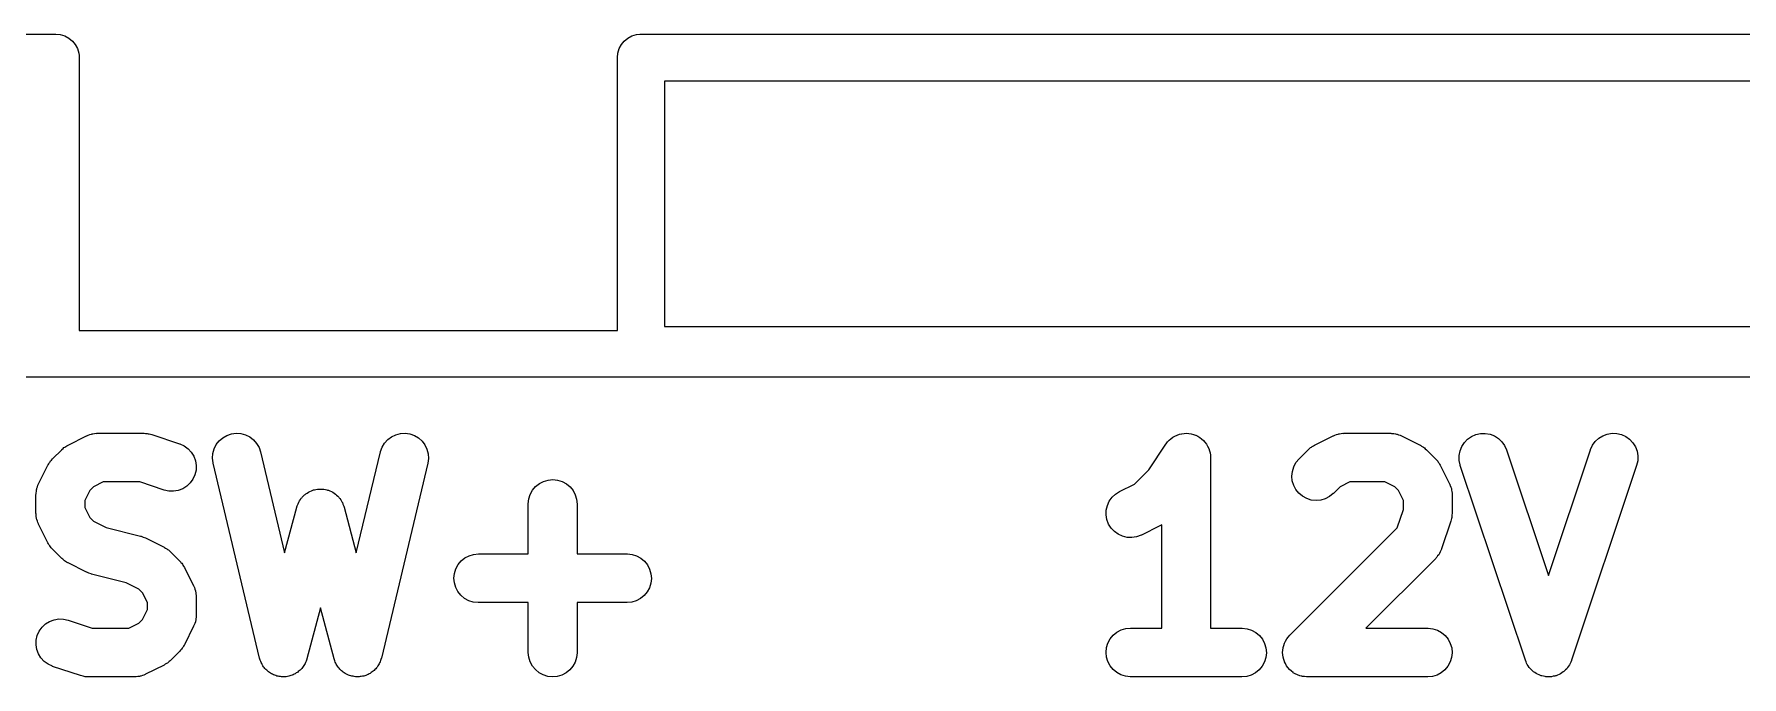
# Model space of a CAD drawing. Extents: x 74.7 to 135.7, y -62.7 to -36.3.
# Drawn here: x 91.095 to 95.472, y -62.089 to -60.44 of the extents above; entities that cross this region are included whole.
import ezdxf

# ---------------------------------------------------------------- set-up
doc = ezdxf.new("R2010")
doc.units = 0
doc.header["$MEASUREMENT"] = 0
doc.layers.add('BLACK', color=7, linetype='CONTINUOUS')

msp = doc.modelspace()

# ---------------------------------------------------------------- linework, layer by layer
at = {"layer": 'BLACK', "linetype": 'CONTINUOUS'}
for p, q in [((89.4, -60.44), (91.1471, -60.44)), ((91.1471, -60.44), (91.15, -60.4397)), ((91.15, -60.4397), (91.1618, -60.4409)), ((91.1618, -60.4409), (91.1731, -60.4443)), ((91.1731, -60.4443), (91.1835, -60.4499)), ((92.6165, -60.4499), (92.6269, -60.4443)), ((92.6269, -60.4443), (92.6382, -60.4409)), ((92.6382, -60.4409), (92.6471, -60.44)), ((92.6471, -60.44), (92.65, -60.4397)), ((92.65, -60.4397), (92.6529, -60.44)), ((92.6529, -60.44), (98.6471, -60.44)), ((91.1835, -60.4499), (91.1926, -60.4574)), ((91.1926, -60.4574), (91.2001, -60.4665)), ((91.2001, -60.4665), (91.2057, -60.4769)), ((91.2057, -60.4769), (91.2091, -60.4882)), ((91.2091, -60.4882), (91.2098, -60.4948)), ((92.5897, -60.5), (92.5909, -60.4882)), ((92.5909, -60.4882), (92.5943, -60.4769)), ((92.5943, -60.4769), (92.5999, -60.4665)), ((92.5999, -60.4665), (92.6074, -60.4574)), ((92.6074, -60.4574), (92.6165, -60.4499)), ((91.2098, -60.4948), (91.2103, -60.5)), ((91.2103, -60.5), (91.21, -60.5029)), ((91.21, -60.5029), (91.21, -61.2)), ((92.59, -60.5029), (92.5897, -60.5)), ((92.59, -61.2), (92.59, -60.5029)), ((92.71, -60.56), (92.71, -61.19)), ((98.59, -60.56), (92.71, -60.56)), ((92.71, -61.19), (98.59, -61.19)), ((91.21, -61.2), (92.59, -61.2)), ((101.957, -61.32), (89.3429, -61.32)), ((91.1735, -61.4992), (91.1755, -61.4976)), ((91.1755, -61.4976), (91.1786, -61.496)), ((91.1786, -61.496), (91.1816, -61.4941)), ((91.1816, -61.4941), (91.2292, -61.4703)), ((91.2292, -61.4703), (91.23, -61.4699)), ((91.23, -61.4699), (91.2317, -61.4693)), ((91.2317, -61.4693), (91.2333, -61.4684)), ((91.2333, -61.4684), (91.2374, -61.4672)), ((91.2374, -61.4672), (91.2414, -61.4657)), ((91.2414, -61.4657), (91.2432, -61.4654)), ((91.2432, -61.4654), (91.245, -61.4649)), ((91.245, -61.4649), (91.2493, -61.4645)), ((91.2493, -61.4645), (91.2535, -61.4638)), ((91.2535, -61.4638), (91.2553, -61.4639)), ((91.2553, -61.4639), (91.2571, -61.4637)), ((91.2571, -61.4637), (91.3762, -61.4637)), ((91.3762, -61.4637), (91.3771, -61.4637)), ((91.3771, -61.4637), (91.3805, -61.4641)), ((91.3805, -61.4641), (91.3841, -61.4642)), ((91.3841, -61.4642), (91.3866, -61.4648)), ((91.3866, -61.4648), (91.3892, -61.4651)), ((91.3892, -61.4651), (91.3925, -61.4661)), ((91.3925, -61.4661), (91.396, -61.4669)), ((91.396, -61.4669), (91.4674, -61.4907)), ((91.4674, -61.4907), (91.4682, -61.491)), ((91.4682, -61.491), (91.4793, -61.4961)), ((91.4793, -61.4961), (91.4891, -61.5033)), ((91.5559, -61.5038), (91.5614, -61.4929)), ((91.5614, -61.4929), (91.5689, -61.4832)), ((91.5689, -61.4832), (91.5781, -61.4752)), ((91.5781, -61.4752), (91.5887, -61.4692)), ((91.5887, -61.4692), (91.6002, -61.4653)), ((91.6002, -61.4653), (91.6123, -61.4637)), ((91.6123, -61.4637), (91.6245, -61.4645)), ((91.6245, -61.4645), (91.6363, -61.4677)), ((91.6363, -61.4677), (91.6472, -61.4731)), ((91.6472, -61.4731), (91.6569, -61.4805)), ((91.6569, -61.4805), (91.665, -61.4896)), ((91.665, -61.4896), (91.6711, -61.5002)), ((91.9864, -61.4994), (91.9927, -61.4889)), ((91.9927, -61.4889), (92.0009, -61.4799)), ((92.0009, -61.4799), (92.0107, -61.4726)), ((92.0107, -61.4726), (92.0217, -61.4674)), ((92.0217, -61.4674), (92.0335, -61.4644)), ((92.0335, -61.4644), (92.0457, -61.4638)), ((92.0457, -61.4638), (92.0578, -61.4655)), ((92.0578, -61.4655), (92.0693, -61.4695)), ((92.0693, -61.4695), (92.0798, -61.4758)), ((92.0798, -61.4758), (92.0889, -61.4839)), ((92.0889, -61.4839), (92.0962, -61.4936)), ((92.0962, -61.4936), (92.1015, -61.5046)), ((93.9514, -61.5578), (93.9956, -61.4915)), ((93.9956, -61.4915), (93.996, -61.4909)), ((93.996, -61.4909), (93.996, -61.4909)), ((93.996, -61.4909), (93.9961, -61.4909)), ((93.9961, -61.4908), (94, -61.4861)), ((93.9961, -61.4909), (93.9961, -61.4908)), ((94, -61.4861), (94.0039, -61.4815)), ((94.0039, -61.4815), (94.0039, -61.4815)), ((94.0039, -61.4815), (94.004, -61.4815)), ((94.004, -61.4815), (94.0085, -61.4778)), ((94.0085, -61.4778), (94.0134, -61.4739)), ((94.0134, -61.4739), (94.0135, -61.4738)), ((94.0134, -61.4739), (94.0134, -61.4739)), ((94.0135, -61.4738), (94.0188, -61.4711)), ((94.0188, -61.4711), (94.0242, -61.4682)), ((94.0242, -61.4682), (94.0243, -61.4682)), ((94.0243, -61.4682), (94.0304, -61.4664)), ((94.0243, -61.4682), (94.0243, -61.4682)), ((94.0304, -61.4664), (94.0359, -61.4648)), ((94.0359, -61.4648), (94.036, -61.4648)), ((94.036, -61.4648), (94.0425, -61.4642)), ((94.036, -61.4648), (94.036, -61.4648)), ((94.0425, -61.4642), (94.0481, -61.4637)), ((94.0481, -61.4637), (94.0481, -61.4637)), ((94.0481, -61.4637), (94.0482, -61.4637)), ((94.0482, -61.4637), (94.0547, -61.4644)), ((94.0547, -61.4644), (94.0602, -61.465)), ((94.0602, -61.465), (94.0602, -61.465)), ((94.0602, -61.465), (94.0603, -61.465)), ((94.0603, -61.465), (94.0663, -61.4668)), ((94.0663, -61.4668), (94.0718, -61.4686)), ((94.0718, -61.4686), (94.0719, -61.4686)), ((94.0719, -61.4686), (94.0719, -61.4686)), ((94.0719, -61.4686), (94.077, -61.4714)), ((94.077, -61.4714), (94.0826, -61.4744)), ((94.0826, -61.4744), (94.0826, -61.4744)), ((94.0826, -61.4744), (94.0826, -61.4744)), ((94.0826, -61.4744), (94.087, -61.478)), ((94.087, -61.478), (94.092, -61.4821)), ((94.092, -61.4821), (94.092, -61.4822)), ((94.092, -61.4822), (94.092, -61.4822)), ((94.092, -61.4822), (94.0957, -61.4867)), ((94.0957, -61.4867), (94.0997, -61.4916)), ((94.0997, -61.4916), (94.0997, -61.4916)), ((94.0997, -61.4916), (94.0997, -61.4917)), ((94.0997, -61.4917), (94.1025, -61.4968)), ((94.1025, -61.4968), (94.1054, -61.5024)), ((94.3687, -61.4992), (94.3707, -61.4976)), ((94.3707, -61.4976), (94.3738, -61.496)), ((94.3738, -61.496), (94.3768, -61.4941)), ((94.3768, -61.4941), (94.4244, -61.4703)), ((94.4244, -61.4703), (94.4252, -61.4699)), ((94.4252, -61.4699), (94.4269, -61.4693)), ((94.4269, -61.4693), (94.4286, -61.4684)), ((94.4286, -61.4684), (94.4327, -61.4672)), ((94.4327, -61.4672), (94.4367, -61.4657)), ((94.4367, -61.4657), (94.4385, -61.4654)), ((94.4385, -61.4654), (94.4402, -61.4649)), ((94.4402, -61.4649), (94.4445, -61.4645)), ((94.4445, -61.4645), (94.4487, -61.4638)), ((94.4487, -61.4638), (94.4505, -61.4639)), ((94.4505, -61.4639), (94.4524, -61.4637)), ((94.4524, -61.4637), (94.5714, -61.4637)), ((94.5714, -61.4637), (94.5723, -61.4637)), ((94.5723, -61.4637), (94.5741, -61.4639)), ((94.5741, -61.4639), (94.576, -61.4639)), ((94.576, -61.4639), (94.5802, -61.4646)), ((94.5802, -61.4646), (94.5844, -61.4651)), ((94.5844, -61.4651), (94.5862, -61.4656)), ((94.5862, -61.4656), (94.588, -61.4659)), ((94.588, -61.4659), (94.592, -61.4675)), ((94.592, -61.4675), (94.596, -61.4687)), ((94.596, -61.4687), (94.5977, -61.4696)), ((94.5977, -61.4696), (94.5994, -61.4703)), ((94.5994, -61.4703), (94.647, -61.4941)), ((94.647, -61.4941), (94.6478, -61.4945)), ((94.6478, -61.4945), (94.6507, -61.4964)), ((94.6507, -61.4964), (94.6538, -61.4981)), ((94.6538, -61.4981), (94.6558, -61.4997)), ((94.7494, -61.509), (94.7539, -61.4977)), ((94.7539, -61.4977), (94.7605, -61.4874)), ((94.7605, -61.4874), (94.769, -61.4786)), ((94.769, -61.4786), (94.779, -61.4717)), ((94.779, -61.4717), (94.7902, -61.4668)), ((94.7902, -61.4668), (94.8021, -61.4641)), ((94.8021, -61.4641), (94.8143, -61.4639)), ((94.8143, -61.4639), (94.8263, -61.466)), ((94.8263, -61.466), (94.8377, -61.4704)), ((94.8377, -61.4704), (94.848, -61.4769)), ((94.848, -61.4769), (94.8568, -61.4853)), ((94.8568, -61.4853), (94.8638, -61.4953)), ((94.8638, -61.4953), (94.8688, -61.5064)), ((95.0838, -61.5056), (95.089, -61.4945)), ((95.089, -61.4945), (95.0961, -61.4847)), ((95.0961, -61.4847), (95.1051, -61.4764)), ((95.1051, -61.4764), (95.1155, -61.47)), ((95.1155, -61.47), (95.1269, -61.4658)), ((95.1269, -61.4658), (95.139, -61.4638)), ((95.139, -61.4638), (95.1512, -61.4642)), ((95.1512, -61.4642), (95.163, -61.467)), ((95.163, -61.467), (95.1741, -61.4721)), ((95.1741, -61.4721), (95.1841, -61.4792)), ((95.1841, -61.4792), (95.1924, -61.4881)), ((95.1924, -61.4881), (95.1989, -61.4984)), ((91.1321, -61.5421), (91.1338, -61.539)), ((91.1338, -61.539), (91.1354, -61.537)), ((91.1354, -61.537), (91.1368, -61.5348)), ((91.1368, -61.5348), (91.1393, -61.5323)), ((91.1393, -61.5323), (91.1415, -61.5296)), ((91.1415, -61.5296), (91.1653, -61.5058)), ((91.1653, -61.5058), (91.1659, -61.5052)), ((91.1659, -61.5052), (91.1687, -61.503)), ((91.1687, -61.503), (91.1712, -61.5006)), ((91.1712, -61.5006), (91.1735, -61.4992)), ((91.4891, -61.5033), (91.4974, -61.5122)), ((91.4974, -61.5122), (91.5038, -61.5226)), ((91.5038, -61.5226), (91.5081, -61.5341)), ((91.5081, -61.5341), (91.51, -61.5461)), ((91.5518, -61.5277), (91.5527, -61.5155)), ((91.5533, -61.5398), (91.5518, -61.5277)), ((91.5527, -61.5155), (91.5559, -61.5038)), ((91.5535, -61.5407), (91.5533, -61.5398)), ((91.6725, -62.0407), (91.5535, -61.5407)), ((91.6711, -61.5002), (91.6751, -61.5117)), ((91.6751, -61.5117), (91.7368, -61.7708)), ((91.9204, -61.7708), (91.9821, -61.5117)), ((91.9821, -61.5117), (91.9823, -61.5109)), ((91.9823, -61.5109), (91.9864, -61.4994)), ((92.1037, -61.5407), (91.9846, -62.0407)), ((92.1015, -61.5046), (92.1046, -61.5164)), ((92.1053, -61.5286), (92.1037, -61.5407)), ((92.1046, -61.5164), (92.1053, -61.5286)), ((94.1054, -61.5024), (94.1054, -61.5024)), ((94.1054, -61.5024), (94.1054, -61.5025)), ((94.1054, -61.5025), (94.1072, -61.5085)), ((94.1072, -61.5085), (94.1089, -61.514)), ((94.1089, -61.514), (94.1089, -61.5141)), ((94.1089, -61.5141), (94.1089, -61.5141)), ((94.1089, -61.5141), (94.1095, -61.5199)), ((94.1095, -61.5199), (94.1101, -61.5262)), ((94.1101, -61.5262), (94.1101, -61.9637)), ((94.3233, -61.5498), (94.329, -61.539)), ((94.329, -61.539), (94.3368, -61.5296)), ((94.3368, -61.5296), (94.3606, -61.5058)), ((94.3606, -61.5058), (94.3612, -61.5052)), ((94.3612, -61.5052), (94.3639, -61.503)), ((94.3639, -61.503), (94.3665, -61.5006)), ((94.3665, -61.5006), (94.3687, -61.4992)), ((94.6558, -61.4997), (94.658, -61.5011)), ((94.658, -61.5011), (94.6605, -61.5036)), ((94.6605, -61.5036), (94.6632, -61.5058)), ((94.6632, -61.5058), (94.687, -61.5296)), ((94.687, -61.5296), (94.6877, -61.5302)), ((94.6877, -61.5302), (94.6899, -61.533)), ((94.6899, -61.533), (94.6923, -61.5355)), ((94.6923, -61.5355), (94.6937, -61.5377)), ((94.6937, -61.5377), (94.6953, -61.5398)), ((94.6953, -61.5398), (94.6969, -61.5429)), ((94.7472, -61.521), (94.7494, -61.509)), ((94.7474, -61.5332), (94.7472, -61.521)), ((94.75, -61.5451), (94.7474, -61.5332)), ((94.8688, -61.5064), (94.9762, -61.8285)), ((94.9762, -61.8285), (95.0836, -61.5064)), ((95.0836, -61.5064), (95.0838, -61.5056)), ((95.1989, -61.4984), (95.2032, -61.5098)), ((95.2049, -61.5341), (95.2021, -61.546)), ((95.2032, -61.5098), (95.2052, -61.5219)), ((95.2052, -61.5219), (95.2049, -61.5341)), ((91.106, -61.5935), (91.1298, -61.5459)), ((91.1298, -61.5459), (91.1302, -61.5451)), ((91.1302, -61.5451), (91.1321, -61.5421)), ((91.5017, -61.5813), (91.4946, -61.5912)), ((91.5068, -61.5702), (91.5017, -61.5813)), ((91.5096, -61.5583), (91.5068, -61.5702)), ((91.51, -61.5461), (91.5096, -61.5583)), ((92.4004, -61.5873), (92.4121, -61.5838)), ((92.4121, -61.5838), (92.4242, -61.5827)), ((92.4242, -61.5827), (92.4364, -61.584)), ((92.4364, -61.584), (92.448, -61.5876)), ((93.9154, -61.5939), (93.9514, -61.5578)), ((94.3185, -61.5736), (94.3197, -61.5615)), ((94.3196, -61.5857), (94.3185, -61.5736)), ((94.3231, -61.5974), (94.3196, -61.5857)), ((94.3197, -61.5615), (94.3233, -61.5498)), ((94.6969, -61.5429), (94.6988, -61.5459)), ((94.6988, -61.5459), (94.7226, -61.5935)), ((94.7502, -61.546), (94.75, -61.5451)), ((94.9169, -62.046), (94.7502, -61.546)), ((95.2021, -61.546), (95.0355, -62.046)), ((91.0994, -61.6206), (91.0996, -61.6187)), ((91.0994, -61.6214), (91.0994, -61.6206)), ((91.0994, -61.669), (91.0994, -61.6214)), ((91.0996, -61.6169), (91.1003, -61.6127)), ((91.0996, -61.6187), (91.0996, -61.6169)), ((91.1003, -61.6127), (91.1008, -61.6084)), ((91.1008, -61.6084), (91.1013, -61.6067)), ((91.1013, -61.6067), (91.1016, -61.6049)), ((91.1016, -61.6049), (91.1032, -61.6009)), ((91.1032, -61.6009), (91.1045, -61.5968)), ((91.1045, -61.5968), (91.1053, -61.5952)), ((91.1053, -61.5952), (91.106, -61.5935)), ((91.2371, -61.6108), (91.2244, -61.6362)), ((91.2465, -61.6014), (91.2371, -61.6108)), ((91.2719, -61.5887), (91.2465, -61.6014)), ((91.366, -61.5887), (91.2719, -61.5887)), ((91.4279, -61.6093), (91.366, -61.5887)), ((91.4397, -61.612), (91.4279, -61.6093)), ((91.4519, -61.6123), (91.4397, -61.612)), ((91.464, -61.6103), (91.4519, -61.6123)), ((91.4754, -61.606), (91.464, -61.6103)), ((91.4857, -61.5995), (91.4754, -61.606)), ((91.4946, -61.5912), (91.4857, -61.5995)), ((91.7794, -61.6305), (91.7808, -61.629)), ((91.7808, -61.629), (91.782, -61.6273)), ((91.782, -61.6273), (91.785, -61.6246)), ((91.785, -61.6246), (91.7878, -61.6216)), ((91.7878, -61.6216), (91.7895, -61.6205)), ((91.7895, -61.6205), (91.791, -61.6191)), ((91.791, -61.6191), (91.7945, -61.617)), ((91.7945, -61.617), (91.7978, -61.6146)), ((91.7978, -61.6146), (91.7997, -61.6138)), ((91.7997, -61.6138), (91.8014, -61.6127)), ((91.8014, -61.6127), (91.8053, -61.6113)), ((91.8053, -61.6113), (91.809, -61.6097)), ((91.809, -61.6097), (91.811, -61.6092)), ((91.811, -61.6092), (91.8129, -61.6085)), ((91.8129, -61.6085), (91.8169, -61.6079)), ((91.8169, -61.6079), (91.8209, -61.607)), ((91.8209, -61.607), (91.8229, -61.607)), ((91.8229, -61.607), (91.8249, -61.6067)), ((91.8249, -61.6067), (91.829, -61.6068)), ((91.829, -61.6068), (91.8331, -61.6067)), ((91.8331, -61.6067), (91.8351, -61.6071)), ((91.8351, -61.6071), (91.8371, -61.6071)), ((91.8371, -61.6071), (91.8411, -61.6081)), ((91.8411, -61.6081), (91.8451, -61.6088)), ((91.8451, -61.6088), (91.847, -61.6095)), ((91.847, -61.6095), (91.849, -61.61)), ((91.849, -61.61), (91.8527, -61.6117)), ((91.8527, -61.6117), (91.8565, -61.6131)), ((91.8565, -61.6131), (91.8582, -61.6142)), ((91.8582, -61.6142), (91.8601, -61.6151)), ((91.8601, -61.6151), (91.8634, -61.6175)), ((91.8634, -61.6175), (91.8668, -61.6196)), ((91.8668, -61.6196), (91.8683, -61.621)), ((91.8683, -61.621), (91.87, -61.6222)), ((91.87, -61.6222), (91.8727, -61.6252)), ((91.8727, -61.6252), (91.8757, -61.628)), ((91.8757, -61.628), (91.8769, -61.6297)), ((92.3627, -61.6322), (92.3664, -61.6206)), ((92.3664, -61.6206), (92.3722, -61.6099)), ((92.3722, -61.6099), (92.3801, -61.6006)), ((92.3801, -61.6006), (92.3896, -61.5929)), ((92.3896, -61.5929), (92.4004, -61.5873)), ((92.448, -61.5876), (92.4588, -61.5934)), ((92.4588, -61.5934), (92.4682, -61.6012)), ((92.4682, -61.6012), (92.4759, -61.6107)), ((92.4759, -61.6107), (92.4816, -61.6214)), ((92.4816, -61.6214), (92.4851, -61.6331)), ((93.8505, -61.638), (93.8576, -61.628)), ((93.8576, -61.628), (93.8665, -61.6196)), ((93.8665, -61.6196), (93.8768, -61.6131)), ((93.8768, -61.6131), (93.9154, -61.5939)), ((94.3288, -61.6082), (94.3231, -61.5974)), ((94.3365, -61.6177), (94.3288, -61.6082)), ((94.3458, -61.6255), (94.3365, -61.6177)), ((94.3565, -61.6313), (94.3458, -61.6255)), ((94.415, -61.6262), (94.4042, -61.6318)), ((94.4245, -61.6186), (94.415, -61.6262)), ((94.4251, -61.618), (94.4245, -61.6186)), ((94.4418, -61.6014), (94.4251, -61.618)), ((94.4671, -61.5887), (94.4418, -61.6014)), ((94.5567, -61.5887), (94.4671, -61.5887)), ((94.582, -61.6014), (94.5567, -61.5887)), ((94.5915, -61.6108), (94.582, -61.6014)), ((94.6042, -61.6362), (94.5915, -61.6108)), ((94.7226, -61.5935), (94.723, -61.5943)), ((94.723, -61.5943), (94.7236, -61.596)), ((94.7236, -61.596), (94.7244, -61.5976)), ((94.7244, -61.5976), (94.7257, -61.6017)), ((94.7257, -61.6017), (94.7272, -61.6057)), ((94.7272, -61.6057), (94.7274, -61.6075)), ((94.7274, -61.6075), (94.728, -61.6093)), ((94.728, -61.6093), (94.7284, -61.6135)), ((94.7284, -61.6135), (94.7291, -61.6178)), ((94.7291, -61.6178), (94.729, -61.6196)), ((94.729, -61.6196), (94.7292, -61.6214)), ((94.7292, -61.6214), (94.7292, -61.669)), ((91.0996, -61.6709), (91.0994, -61.669)), ((91.0995, -61.6727), (91.0996, -61.6709)), ((91.1002, -61.6769), (91.0995, -61.6727)), ((91.2244, -61.6362), (91.2244, -61.6543)), ((91.2244, -61.6543), (91.2371, -61.6796)), ((91.7368, -61.7708), (91.7682, -61.6529)), ((91.7682, -61.6529), (91.7684, -61.6521)), ((91.7684, -61.6521), (91.7692, -61.6502)), ((91.7692, -61.6502), (91.7696, -61.6482)), ((91.7696, -61.6482), (91.7714, -61.6445)), ((91.7714, -61.6445), (91.7728, -61.6407)), ((91.7728, -61.6407), (91.7739, -61.639)), ((91.7739, -61.639), (91.7748, -61.6372)), ((91.7748, -61.6372), (91.7772, -61.6339)), ((91.7772, -61.6339), (91.7794, -61.6305)), ((91.8769, -61.6297), (91.8783, -61.6311)), ((91.8783, -61.6311), (91.8804, -61.6346)), ((91.8804, -61.6346), (91.8828, -61.6379)), ((91.8828, -61.6379), (91.8836, -61.6398)), ((91.8836, -61.6398), (91.8847, -61.6415)), ((91.8847, -61.6415), (91.8861, -61.6453)), ((91.8861, -61.6453), (91.8878, -61.649)), ((91.8878, -61.649), (91.8882, -61.651)), ((91.8882, -61.651), (91.889, -61.6529)), ((91.889, -61.6529), (91.9204, -61.7708)), ((92.3613, -61.6444), (92.3627, -61.6322)), ((92.3613, -61.6452), (92.3613, -61.6444)), ((92.3613, -61.7732), (92.3613, -61.6452)), ((92.4851, -61.6331), (92.4863, -61.6452)), ((92.4863, -61.6452), (92.4863, -61.7732)), ((93.8424, -61.6731), (93.8428, -61.661)), ((93.8444, -61.6852), (93.8424, -61.6731)), ((93.8428, -61.661), (93.8455, -61.6491)), ((93.8455, -61.6491), (93.8505, -61.638)), ((94.3682, -61.635), (94.3565, -61.6313)), ((94.3803, -61.6363), (94.3682, -61.635)), ((94.3924, -61.6352), (94.3803, -61.6363)), ((94.4042, -61.6318), (94.3924, -61.6352)), ((94.5882, -61.7067), (94.6042, -61.6589)), ((94.6042, -61.6589), (94.6042, -61.6362)), ((94.7292, -61.6699), (94.7288, -61.6734)), ((94.7292, -61.669), (94.7292, -61.6699)), ((91.1006, -61.6812), (91.1002, -61.6769)), ((91.1011, -61.683), (91.1006, -61.6812)), ((91.1014, -61.6848), (91.1011, -61.683)), ((91.1029, -61.6888), (91.1014, -61.6848)), ((91.1041, -61.6929), (91.1029, -61.6888)), ((91.105, -61.6945), (91.1041, -61.6929)), ((91.1056, -61.6962), (91.105, -61.6945)), ((91.106, -61.697), (91.1056, -61.6962)), ((91.1298, -61.7446), (91.106, -61.697)), ((91.2371, -61.6796), (91.2465, -61.6891)), ((91.2465, -61.6891), (91.279, -61.7053)), ((91.279, -61.7053), (91.3675, -61.7275)), ((93.8487, -61.6966), (93.8444, -61.6852)), ((93.8551, -61.707), (93.8487, -61.6966)), ((93.8634, -61.7159), (93.8551, -61.707)), ((93.8733, -61.723), (93.8634, -61.7159)), ((93.9803, -61.7011), (93.9327, -61.7249)), ((93.9833, -61.6993), (93.9803, -61.7011)), ((93.9851, -61.6983), (93.9833, -61.6993)), ((93.9851, -61.9637), (93.9851, -61.6983)), ((94.3129, -61.982), (94.5882, -61.7067)), ((94.726, -61.6888), (94.7021, -61.7602)), ((94.7267, -61.6854), (94.726, -61.6888)), ((94.7278, -61.682), (94.7267, -61.6854)), ((94.7281, -61.6795), (94.7278, -61.682)), ((94.7287, -61.6769), (94.7281, -61.6795)), ((94.7288, -61.6734), (94.7287, -61.6769)), ((91.1317, -61.7476), (91.1298, -61.7446)), ((91.1333, -61.7507), (91.1317, -61.7476)), ((91.1349, -61.7527), (91.1333, -61.7507)), ((91.1363, -61.7549), (91.1349, -61.7527)), ((91.1387, -61.7575), (91.1363, -61.7549)), ((91.1409, -61.7602), (91.1387, -61.7575)), ((91.1415, -61.7609), (91.1409, -61.7602)), ((91.3675, -61.7275), (91.3684, -61.7277)), ((91.3684, -61.7277), (91.3687, -61.7278)), ((91.3687, -61.7278), (91.3689, -61.7278)), ((91.3689, -61.7278), (91.3744, -61.7299)), ((91.3744, -61.7299), (91.3798, -61.7319)), ((91.3798, -61.7319), (91.3801, -61.7321)), ((91.3801, -61.7321), (91.3803, -61.7322)), ((91.3803, -61.7322), (91.4279, -61.756)), ((91.4279, -61.756), (91.4287, -61.7564)), ((91.4287, -61.7564), (91.4317, -61.7583)), ((91.4317, -61.7583), (91.4348, -61.76)), ((91.4348, -61.76), (91.4368, -61.7616)), ((93.8844, -61.7281), (93.8733, -61.723)), ((93.8962, -61.731), (93.8844, -61.7281)), ((93.9084, -61.7314), (93.8962, -61.731)), ((93.9205, -61.7295), (93.9084, -61.7314)), ((93.9319, -61.7253), (93.9205, -61.7295)), ((93.9327, -61.7249), (93.9319, -61.7253)), ((94.7021, -61.7602), (94.7019, -61.7611)), ((91.1653, -61.7847), (91.1415, -61.7609)), ((91.168, -61.7869), (91.1653, -61.7847)), ((91.1706, -61.7893), (91.168, -61.7869)), ((91.1727, -61.7908), (91.1706, -61.7893)), ((91.1748, -61.7924), (91.1727, -61.7908)), ((91.1778, -61.7941), (91.1748, -61.7924)), ((91.1808, -61.796), (91.1778, -61.7941)), ((91.1816, -61.7964), (91.1808, -61.796)), ((91.2292, -61.8202), (91.1816, -61.7964)), ((91.4368, -61.7616), (91.439, -61.763)), ((91.439, -61.763), (91.4415, -61.7655)), ((91.4415, -61.7655), (91.4442, -61.7677)), ((91.4442, -61.7677), (91.468, -61.7915)), ((91.468, -61.7915), (91.4686, -61.7921)), ((91.4686, -61.7921), (91.4708, -61.7949)), ((91.4708, -61.7949), (91.4732, -61.7974)), ((91.4732, -61.7974), (91.4746, -61.7996)), ((91.4746, -61.7996), (91.4762, -61.8017)), ((91.4762, -61.8017), (91.4778, -61.8048)), ((92.1757, -61.8115), (92.1815, -61.8008)), ((92.1815, -61.8008), (92.1893, -61.7914)), ((92.1893, -61.7914), (92.1987, -61.7837)), ((92.1987, -61.7837), (92.2095, -61.7779)), ((92.2095, -61.7779), (92.2212, -61.7744)), ((92.2212, -61.7744), (92.2333, -61.7732)), ((92.2333, -61.7732), (92.3613, -61.7732)), ((92.4863, -61.7732), (92.6143, -61.7732)), ((92.6143, -61.7732), (92.6152, -61.7732)), ((92.6152, -61.7732), (92.6273, -61.7746)), ((92.6273, -61.7746), (92.6389, -61.7783)), ((92.6389, -61.7783), (92.6496, -61.7841)), ((92.6496, -61.7841), (92.6589, -61.792)), ((92.6589, -61.792), (92.6666, -61.8015)), ((92.6666, -61.8015), (92.6722, -61.8123)), ((94.6871, -61.7847), (94.508, -61.9637)), ((94.6882, -61.7832), (94.6871, -61.7847)), ((94.6896, -61.782), (94.6882, -61.7832)), ((94.6921, -61.7785), (94.6896, -61.782)), ((94.6948, -61.7752), (94.6921, -61.7785)), ((94.6957, -61.7736), (94.6948, -61.7752)), ((94.6967, -61.7721), (94.6957, -61.7736)), ((94.6985, -61.7683), (94.6967, -61.7721)), ((94.7006, -61.7645), (94.6985, -61.7683)), ((94.7011, -61.7627), (94.7006, -61.7645)), ((94.7019, -61.7611), (94.7011, -61.7627)), ((91.2295, -61.8203), (91.2292, -61.8202)), ((91.2297, -61.8204), (91.2295, -61.8203)), ((91.2351, -61.8225), (91.2297, -61.8204)), ((91.2406, -61.8246), (91.2351, -61.8225)), ((91.2409, -61.8246), (91.2406, -61.8246)), ((91.2411, -61.8247), (91.2409, -61.8246)), ((91.242, -61.8249), (91.2411, -61.8247)), ((91.3306, -61.8471), (91.242, -61.8249)), ((91.363, -61.8633), (91.3306, -61.8471)), ((91.4778, -61.8048), (91.4797, -61.8078)), ((91.4797, -61.8078), (91.5035, -61.8554)), ((92.1708, -61.8353), (92.1721, -61.8231)), ((92.1719, -61.8474), (92.1708, -61.8353)), ((92.1754, -61.8591), (92.1719, -61.8474)), ((92.1721, -61.8231), (92.1757, -61.8115)), ((92.6755, -61.8483), (92.6719, -61.8599)), ((92.6722, -61.8123), (92.6757, -61.824)), ((92.6768, -61.8361), (92.6755, -61.8483)), ((92.6757, -61.824), (92.6768, -61.8361)), ((91.3724, -61.8727), (91.363, -61.8633)), ((91.3851, -61.8981), (91.3724, -61.8727)), ((91.5035, -61.8554), (91.5039, -61.8562)), ((91.5039, -61.8562), (91.5045, -61.8579)), ((91.5045, -61.8579), (91.5054, -61.8595)), ((91.5054, -61.8595), (91.5066, -61.8636)), ((91.5066, -61.8636), (91.5081, -61.8676)), ((91.5081, -61.8676), (91.5084, -61.8694)), ((91.5084, -61.8694), (91.5089, -61.8712)), ((91.5089, -61.8712), (91.5093, -61.8755)), ((91.5093, -61.8755), (91.51, -61.8797)), ((91.51, -61.8797), (91.5099, -61.8815)), ((91.5099, -61.8815), (91.5101, -61.8833)), ((91.5101, -61.8833), (91.5101, -61.931)), ((92.181, -61.8699), (92.1754, -61.8591)), ((92.1887, -61.8794), (92.181, -61.8699)), ((92.198, -61.8873), (92.1887, -61.8794)), ((92.2087, -61.8932), (92.198, -61.8873)), ((92.6489, -61.8878), (92.6381, -61.8935)), ((92.6583, -61.8801), (92.6489, -61.8878)), ((92.6661, -61.8707), (92.6583, -61.8801)), ((92.6719, -61.8599), (92.6661, -61.8707)), ((91.3724, -61.9415), (91.3851, -61.9162)), ((91.3851, -61.9162), (91.3851, -61.8981)), ((91.51, -61.9355), (91.5092, -61.9397)), ((91.5101, -61.9318), (91.5099, -61.9337)), ((91.5099, -61.9337), (91.51, -61.9355)), ((91.5101, -61.931), (91.5101, -61.9318)), ((91.8286, -61.9116), (91.7937, -62.0423)), ((91.8634, -62.0423), (91.8286, -61.9116)), ((92.2203, -61.8968), (92.2087, -61.8932)), ((92.2325, -61.8982), (92.2203, -61.8968)), ((92.2333, -61.8982), (92.2325, -61.8982)), ((92.3613, -61.8982), (92.2333, -61.8982)), ((92.3613, -62.0262), (92.3613, -61.8982)), ((92.6143, -61.8982), (92.4863, -61.8982)), ((92.4863, -61.8982), (92.4863, -62.0262)), ((92.6264, -61.897), (92.6143, -61.8982)), ((92.6381, -61.8935), (92.6264, -61.897)), ((91.1028, -61.9822), (91.1078, -61.9711)), ((91.1078, -61.9711), (91.1149, -61.9612)), ((91.1149, -61.9612), (91.1238, -61.9528)), ((91.1238, -61.9528), (91.1341, -61.9464)), ((91.1341, -61.9464), (91.1456, -61.9421)), ((91.1456, -61.9421), (91.1576, -61.94)), ((91.1576, -61.94), (91.1698, -61.9404)), ((91.1698, -61.9404), (91.1817, -61.9431)), ((91.1817, -61.9431), (91.2435, -61.9637)), ((91.2435, -61.9637), (91.3376, -61.9637)), ((91.3376, -61.9637), (91.363, -61.951)), ((91.363, -61.951), (91.3724, -61.9415)), ((91.5035, -61.9589), (91.4797, -62.0065)), ((91.5042, -61.9572), (91.5035, -61.9589)), ((91.5051, -61.9556), (91.5042, -61.9572)), ((91.5064, -61.9515), (91.5051, -61.9556)), ((91.5079, -61.9475), (91.5064, -61.9515)), ((91.5082, -61.9457), (91.5079, -61.9475)), ((91.5088, -61.9439), (91.5082, -61.9457)), ((91.5092, -61.9397), (91.5088, -61.9439)), ((93.8607, -61.9818), (93.8702, -61.9741)), ((93.8702, -61.9741), (93.8809, -61.9684)), ((93.8809, -61.9684), (93.8926, -61.9649)), ((93.8926, -61.9649), (93.9048, -61.9637)), ((93.9048, -61.9637), (93.9851, -61.9637)), ((94.1101, -61.9637), (94.1905, -61.9637)), ((94.1905, -61.9637), (94.1913, -61.9637)), ((94.1913, -61.9637), (94.2035, -61.9651)), ((94.2035, -61.9651), (94.2151, -61.9687)), ((94.2151, -61.9687), (94.2258, -61.9746)), ((94.2258, -61.9746), (94.2351, -61.9825)), ((94.508, -61.9637), (94.6667, -61.9637)), ((94.6667, -61.9637), (94.6675, -61.9637)), ((94.6675, -61.9637), (94.6797, -61.9651)), ((94.6797, -61.9651), (94.6913, -61.9687)), ((94.6913, -61.9687), (94.702, -61.9746)), ((94.702, -61.9746), (94.7113, -61.9825)), ((91.0995, -62.0063), (91.1, -61.9941)), ((91.1015, -62.0183), (91.0995, -62.0063)), ((91.1, -61.9941), (91.1028, -61.9822)), ((91.1057, -62.0297), (91.1015, -62.0183)), ((91.468, -62.0228), (91.4442, -62.0466)), ((91.4702, -62.0201), (91.468, -62.0228)), ((91.4727, -62.0175), (91.4702, -62.0201)), ((91.4741, -62.0154), (91.4727, -62.0175)), ((91.4757, -62.0133), (91.4741, -62.0154)), ((91.4774, -62.0102), (91.4757, -62.0133)), ((91.4793, -62.0073), (91.4774, -62.0102)), ((91.4797, -62.0065), (91.4793, -62.0073)), ((93.8423, -62.0258), (93.8435, -62.0136)), ((93.8435, -62.0136), (93.8471, -62.002)), ((93.8471, -62.002), (93.8529, -61.9912)), ((93.8529, -61.9912), (93.8607, -61.9818)), ((94.2351, -61.9825), (94.2428, -61.992)), ((94.2428, -61.992), (94.2484, -62.0028)), ((94.2484, -62.0028), (94.2519, -62.0145)), ((94.2519, -62.0145), (94.253, -62.0266)), ((94.2946, -62.0258), (94.2952, -62.02)), ((94.2952, -62.02), (94.2959, -62.0138)), ((94.2959, -62.0136), (94.2976, -62.0081)), ((94.2959, -62.0137), (94.2959, -62.0136)), ((94.2959, -62.0138), (94.2959, -62.0137)), ((94.2976, -62.0081), (94.2994, -62.0022)), ((94.2994, -62.0022), (94.2995, -62.0021)), ((94.2995, -62.002), (94.3023, -61.9968)), ((94.2995, -62.0021), (94.2995, -62.002)), ((94.3023, -61.9968), (94.3052, -61.9914)), ((94.3052, -61.9914), (94.3053, -61.9913)), ((94.3053, -61.9912), (94.3092, -61.9866)), ((94.3053, -61.9913), (94.3053, -61.9912)), ((94.3092, -61.9866), (94.3129, -61.982)), ((94.7113, -61.9825), (94.719, -61.992)), ((94.719, -61.992), (94.7246, -62.0028)), ((94.7246, -62.0028), (94.7281, -62.0145)), ((94.7281, -62.0145), (94.7292, -62.0266)), ((91.1121, -62.0401), (91.1057, -62.0297)), ((91.1204, -62.0491), (91.1121, -62.0401)), ((91.1302, -62.0563), (91.1204, -62.0491)), ((91.1413, -62.0614), (91.1302, -62.0563)), ((91.1421, -62.0617), (91.1413, -62.0614)), ((91.2136, -62.0855), (91.1421, -62.0617)), ((91.428, -62.0583), (91.3803, -62.0821)), ((91.4309, -62.0564), (91.428, -62.0583)), ((91.434, -62.0548), (91.4309, -62.0564)), ((91.4361, -62.0532), (91.434, -62.0548)), ((91.4383, -62.0518), (91.4361, -62.0532)), ((91.4408, -62.0494), (91.4383, -62.0518)), ((91.4436, -62.0472), (91.4408, -62.0494)), ((91.4442, -62.0466), (91.4436, -62.0472)), ((91.6735, -62.0434), (91.6725, -62.0407)), ((91.6741, -62.0462), (91.6735, -62.0434)), ((91.6755, -62.0491), (91.6741, -62.0462)), ((91.6765, -62.0522), (91.6755, -62.0491)), ((91.678, -62.0547), (91.6765, -62.0522)), ((91.6791, -62.0573), (91.678, -62.0547)), ((91.681, -62.06), (91.6791, -62.0573)), ((91.6826, -62.0627), (91.681, -62.06)), ((91.6845, -62.0649), (91.6826, -62.0627)), ((91.6862, -62.0672), (91.6845, -62.0649)), ((91.6886, -62.0695), (91.6862, -62.0672)), ((91.7805, -62.0669), (91.7787, -62.0691)), ((91.7825, -62.0648), (91.7805, -62.0669)), ((91.7842, -62.0621), (91.7825, -62.0648)), ((91.7862, -62.0595), (91.7842, -62.0621)), ((91.7875, -62.0569), (91.7862, -62.0595)), ((91.7891, -62.0545), (91.7875, -62.0569)), ((91.7902, -62.0515), (91.7891, -62.0545)), ((91.7917, -62.0486), (91.7902, -62.0515)), ((91.7924, -62.0458), (91.7917, -62.0486)), ((91.7935, -62.0431), (91.7924, -62.0458)), ((91.7937, -62.0423), (91.7935, -62.0431)), ((91.8644, -62.045), (91.8634, -62.0423)), ((91.8652, -62.0478), (91.8644, -62.045)), ((91.8666, -62.0507), (91.8652, -62.0478)), ((91.8677, -62.0537), (91.8666, -62.0507)), ((91.8692, -62.0562), (91.8677, -62.0537)), ((91.8705, -62.0588), (91.8692, -62.0562)), ((91.8724, -62.0613), (91.8705, -62.0588)), ((91.8741, -62.0641), (91.8724, -62.0613)), ((91.8761, -62.0662), (91.8741, -62.0641)), ((91.8778, -62.0685), (91.8761, -62.0662)), ((91.9721, -62.0656), (91.9704, -62.0679)), ((91.974, -62.0634), (91.9721, -62.0656)), ((91.9757, -62.0607), (91.974, -62.0634)), ((91.9776, -62.0581), (91.9757, -62.0607)), ((91.9788, -62.0555), (91.9776, -62.0581)), ((91.9803, -62.053), (91.9788, -62.0555)), ((91.9814, -62.05), (91.9803, -62.053)), ((91.9827, -62.047), (91.9814, -62.05)), ((91.9834, -62.0442), (91.9827, -62.047)), ((91.9844, -62.0415), (91.9834, -62.0442)), ((91.9846, -62.0407), (91.9844, -62.0415)), ((92.3625, -62.0383), (92.3613, -62.0262)), ((92.366, -62.05), (92.3625, -62.0383)), ((92.3718, -62.0608), (92.366, -62.05)), ((92.3795, -62.0702), (92.3718, -62.0608)), ((92.4754, -62.0615), (92.4675, -62.0708)), ((92.4813, -62.0508), (92.4754, -62.0615)), ((92.4849, -62.0392), (92.4813, -62.0508)), ((92.4863, -62.0271), (92.4849, -62.0392)), ((92.4863, -62.0262), (92.4863, -62.0271)), ((93.8434, -62.0379), (93.8423, -62.0258)), ((93.8468, -62.0496), (93.8434, -62.0379)), ((93.8525, -62.0604), (93.8468, -62.0496)), ((93.8601, -62.0699), (93.8525, -62.0604)), ((94.2423, -62.0611), (94.2345, -62.0705)), ((94.2481, -62.0504), (94.2423, -62.0611)), ((94.2517, -62.0388), (94.2481, -62.0504)), ((94.253, -62.0266), (94.2517, -62.0388)), ((94.2947, -62.0259), (94.2946, -62.0258)), ((94.2946, -62.026), (94.2947, -62.0259)), ((94.2952, -62.032), (94.2946, -62.026)), ((94.2957, -62.0379), (94.2952, -62.032)), ((94.2958, -62.038), (94.2957, -62.0379)), ((94.2958, -62.0381), (94.2958, -62.038)), ((94.2975, -62.0438), (94.2958, -62.0381)), ((94.2992, -62.0496), (94.2975, -62.0438)), ((94.2992, -62.0497), (94.2992, -62.0496)), ((94.2993, -62.0498), (94.2992, -62.0497)), ((94.3019, -62.0548), (94.2993, -62.0498)), ((94.3048, -62.0604), (94.3019, -62.0548)), ((94.3049, -62.0605), (94.3048, -62.0604)), ((94.305, -62.0606), (94.3049, -62.0605)), ((94.3085, -62.065), (94.305, -62.0606)), ((94.3125, -62.0699), (94.3085, -62.065)), ((94.7185, -62.0611), (94.7107, -62.0705)), ((94.7243, -62.0504), (94.7185, -62.0611)), ((94.7279, -62.0388), (94.7243, -62.0504)), ((94.7292, -62.0266), (94.7279, -62.0388)), ((94.9187, -62.0499), (94.9169, -62.046)), ((94.9202, -62.0539), (94.9187, -62.0499)), ((94.9211, -62.0555), (94.9202, -62.0539)), ((94.9219, -62.0571), (94.9211, -62.0555)), ((94.9244, -62.0606), (94.9219, -62.0571)), ((94.9266, -62.0643), (94.9244, -62.0606)), ((94.9279, -62.0656), (94.9266, -62.0643)), ((94.9289, -62.0671), (94.9279, -62.0656)), ((94.932, -62.07), (94.9289, -62.0671)), ((95.024, -62.0663), (95.0229, -62.0677)), ((95.0252, -62.065), (95.024, -62.0663)), ((95.0275, -62.0613), (95.0252, -62.065)), ((95.0301, -62.0578), (95.0275, -62.0613)), ((95.0308, -62.0562), (95.0301, -62.0578)), ((95.0318, -62.0547), (95.0308, -62.0562)), ((95.0334, -62.0507), (95.0318, -62.0547)), ((95.0352, -62.0468), (95.0334, -62.0507)), ((95.0355, -62.046), (95.0352, -62.0468)), ((91.217, -62.0863), (91.2136, -62.0855)), ((91.2203, -62.0873), (91.217, -62.0863)), ((91.2229, -62.0876), (91.2203, -62.0873)), ((91.2255, -62.0882), (91.2229, -62.0876)), ((91.229, -62.0883), (91.2255, -62.0882)), ((91.2325, -62.0887), (91.229, -62.0883)), ((91.2333, -62.0887), (91.2325, -62.0887)), ((91.3524, -62.0887), (91.2333, -62.0887)), ((91.3542, -62.0885), (91.3524, -62.0887)), ((91.356, -62.0886), (91.3542, -62.0885)), ((91.3603, -62.0879), (91.356, -62.0886)), ((91.3645, -62.0875), (91.3603, -62.0879)), ((91.3663, -62.087), (91.3645, -62.0875)), ((91.3681, -62.0867), (91.3663, -62.087)), ((91.3721, -62.0852), (91.3681, -62.0867)), ((91.3762, -62.084), (91.3721, -62.0852)), ((91.3778, -62.0831), (91.3762, -62.084)), ((91.3795, -62.0825), (91.3778, -62.0831)), ((91.3803, -62.0821), (91.3795, -62.0825)), ((91.6907, -62.0719), (91.6886, -62.0695)), ((91.693, -62.0736), (91.6907, -62.0719)), ((91.6951, -62.0756), (91.693, -62.0736)), ((91.6978, -62.0773), (91.6951, -62.0756)), ((91.7004, -62.0793), (91.6978, -62.0773)), ((91.703, -62.0806), (91.7004, -62.0793)), ((91.7054, -62.0821), (91.703, -62.0806)), ((91.7084, -62.0833), (91.7054, -62.0821)), ((91.7113, -62.0847), (91.7084, -62.0833)), ((91.7141, -62.0854), (91.7113, -62.0847)), ((91.7168, -62.0865), (91.7141, -62.0854)), ((91.72, -62.087), (91.7168, -62.0865)), ((91.7231, -62.0878), (91.72, -62.087)), ((91.726, -62.088), (91.7231, -62.0878)), ((91.7288, -62.0885), (91.726, -62.088)), ((91.7321, -62.0884), (91.7288, -62.0885)), ((91.7353, -62.0887), (91.7321, -62.0884)), ((91.7381, -62.0883), (91.7353, -62.0887)), ((91.741, -62.0882), (91.7381, -62.0883)), ((91.7442, -62.0875), (91.741, -62.0882)), ((91.7474, -62.0871), (91.7442, -62.0875)), ((91.7501, -62.0862), (91.7474, -62.0871)), ((91.7529, -62.0855), (91.7501, -62.0862)), ((91.7559, -62.0842), (91.7529, -62.0855)), ((91.7589, -62.0832), (91.7559, -62.0842)), ((91.7614, -62.0818), (91.7589, -62.0832)), ((91.7641, -62.0806), (91.7614, -62.0818)), ((91.7667, -62.0787), (91.7641, -62.0806)), ((91.7695, -62.0771), (91.7667, -62.0787)), ((91.7717, -62.0752), (91.7695, -62.0771)), ((91.7741, -62.0736), (91.7717, -62.0752)), ((91.7763, -62.0713), (91.7741, -62.0736)), ((91.7787, -62.0691), (91.7763, -62.0713)), ((91.8802, -62.0707), (91.8778, -62.0685)), ((91.8824, -62.073), (91.8802, -62.0707)), ((91.8848, -62.0747), (91.8824, -62.073)), ((91.8869, -62.0766), (91.8848, -62.0747)), ((91.8897, -62.0783), (91.8869, -62.0766)), ((91.8923, -62.0802), (91.8897, -62.0783)), ((91.8949, -62.0814), (91.8923, -62.0802)), ((91.8974, -62.0828), (91.8949, -62.0814)), ((91.9004, -62.0839), (91.8974, -62.0828)), ((91.9034, -62.0853), (91.9004, -62.0839)), ((91.9062, -62.0859), (91.9034, -62.0853)), ((91.9089, -62.0869), (91.9062, -62.0859)), ((91.9121, -62.0873), (91.9089, -62.0869)), ((91.9153, -62.0881), (91.9121, -62.0873)), ((91.9181, -62.0882), (91.9153, -62.0881)), ((91.921, -62.0886), (91.9181, -62.0882)), ((91.9242, -62.0885), (91.921, -62.0886)), ((91.9274, -62.0886), (91.9242, -62.0885)), ((91.9303, -62.0881), (91.9274, -62.0886)), ((91.9332, -62.088), (91.9303, -62.0881)), ((91.9363, -62.0872), (91.9332, -62.088)), ((91.9395, -62.0867), (91.9363, -62.0872)), ((91.9422, -62.0857), (91.9395, -62.0867)), ((91.945, -62.085), (91.9422, -62.0857)), ((91.9479, -62.0836), (91.945, -62.085)), ((91.9509, -62.0825), (91.9479, -62.0836)), ((91.9534, -62.081), (91.9509, -62.0825)), ((91.956, -62.0798), (91.9534, -62.081)), ((91.9586, -62.0778), (91.956, -62.0798)), ((91.9614, -62.0761), (91.9586, -62.0778)), ((91.9635, -62.0742), (91.9614, -62.0761)), ((91.9658, -62.0725), (91.9635, -62.0742)), ((91.968, -62.0701), (91.9658, -62.0725)), ((91.9704, -62.0679), (91.968, -62.0701)), ((92.3889, -62.078), (92.3795, -62.0702)), ((92.3996, -62.0838), (92.3889, -62.078)), ((92.4112, -62.0874), (92.3996, -62.0838)), ((92.4234, -62.0887), (92.4112, -62.0874)), ((92.4355, -62.0876), (92.4234, -62.0887)), ((92.4472, -62.0841), (92.4355, -62.0876)), ((92.458, -62.0785), (92.4472, -62.0841)), ((92.4675, -62.0708), (92.458, -62.0785)), ((93.8695, -62.0778), (93.8601, -62.0699)), ((93.8801, -62.0836), (93.8695, -62.0778)), ((93.8918, -62.0873), (93.8801, -62.0836)), ((93.9039, -62.0887), (93.8918, -62.0873)), ((93.9048, -62.0887), (93.9039, -62.0887)), ((94.1905, -62.0887), (93.9048, -62.0887)), ((94.2026, -62.0875), (94.1905, -62.0887)), ((94.2143, -62.084), (94.2026, -62.0875)), ((94.2251, -62.0782), (94.2143, -62.084)), ((94.2345, -62.0705), (94.2251, -62.0782)), ((94.3126, -62.07), (94.3125, -62.0699)), ((94.3126, -62.0701), (94.3126, -62.07)), ((94.3171, -62.0738), (94.3126, -62.0701)), ((94.3218, -62.0778), (94.3171, -62.0738)), ((94.3219, -62.0778), (94.3218, -62.0778)), ((94.322, -62.0779), (94.3219, -62.0778)), ((94.3273, -62.0808), (94.322, -62.0779)), ((94.3325, -62.0836), (94.3273, -62.0808)), ((94.3326, -62.0837), (94.3325, -62.0836)), ((94.3327, -62.0837), (94.3326, -62.0837)), ((94.3387, -62.0856), (94.3327, -62.0837)), ((94.3441, -62.0873), (94.3387, -62.0856)), ((94.3443, -62.0873), (94.3441, -62.0873)), ((94.3444, -62.0874), (94.3443, -62.0873)), ((94.3505, -62.088), (94.3444, -62.0874)), ((94.3563, -62.0887), (94.3505, -62.088)), ((94.3565, -62.0887), (94.3563, -62.0887)), ((94.3571, -62.0887), (94.3565, -62.0887)), ((94.3565, -62.0887), (94.3565, -62.0887)), ((94.3565, -62.0887), (94.3565, -62.0887)), ((94.6667, -62.0887), (94.3571, -62.0887)), ((94.6788, -62.0875), (94.6667, -62.0887)), ((94.6905, -62.084), (94.6788, -62.0875)), ((94.7013, -62.0782), (94.6905, -62.084)), ((94.7107, -62.0705), (94.7013, -62.0782)), ((94.935, -62.0732), (94.932, -62.07)), ((94.9364, -62.0742), (94.935, -62.0732)), ((94.9377, -62.0755), (94.9364, -62.0742)), ((94.9414, -62.0778), (94.9377, -62.0755)), ((94.9449, -62.0803), (94.9414, -62.0778)), ((94.9465, -62.081), (94.9449, -62.0803)), ((94.948, -62.082), (94.9465, -62.081)), ((94.9521, -62.0836), (94.948, -62.082)), ((94.956, -62.0853), (94.9521, -62.0836)), ((94.9577, -62.0858), (94.956, -62.0853)), ((94.9594, -62.0864), (94.9577, -62.0858)), ((94.9637, -62.0871), (94.9594, -62.0864)), ((94.9679, -62.0881), (94.9637, -62.0871)), ((94.9697, -62.0882), (94.9679, -62.0881)), ((94.9714, -62.0885), (94.9697, -62.0882)), ((94.9757, -62.0884), (94.9714, -62.0885)), ((94.9801, -62.0886), (94.9757, -62.0884)), ((94.9818, -62.0883), (94.9801, -62.0886)), ((94.9836, -62.0882), (94.9818, -62.0883)), ((94.9878, -62.0873), (94.9836, -62.0882)), ((94.9921, -62.0866), (94.9878, -62.0873)), ((94.9938, -62.086), (94.9921, -62.0866)), ((94.9955, -62.0856), (94.9938, -62.086)), ((94.9995, -62.0839), (94.9955, -62.0856)), ((95.0036, -62.0824), (94.9995, -62.0839)), ((95.0051, -62.0814), (95.0036, -62.0824)), ((95.0067, -62.0807), (95.0051, -62.0814)), ((95.0103, -62.0783), (95.0067, -62.0807)), ((95.0139, -62.076), (95.0103, -62.0783)), ((95.0153, -62.0748), (95.0139, -62.076)), ((95.0167, -62.0738), (95.0153, -62.0748)), ((95.0197, -62.0706), (95.0167, -62.0738)), ((95.0229, -62.0677), (95.0197, -62.0706))]:
    msp.add_line(p, q, dxfattribs=at)

doc.saveas('drawing.dxf')
